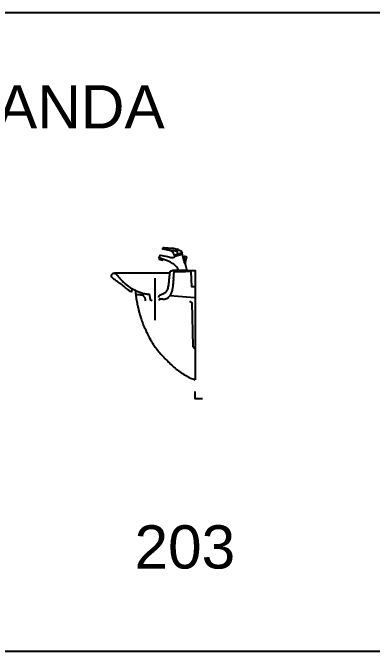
# Model space of a CAD drawing. Header units: inches. Extents: x 242965 to 445791, y 236206 to 423703.
# Drawn here: x 318730 to 321163, y 318983 to 323303 of the extents above; entities that cross this region are included whole.
import ezdxf

# ---------------------------------------------------------------- set-up
doc = ezdxf.new("R2010")
doc.units = ezdxf.units.IN
doc.header["$MEASUREMENT"] = 0
doc.linetypes.add('CENTER2', pattern=[562.5, 375, -62.5, 62.5, -62.5])
doc.layers.add('2', color=181, linetype='Continuous', lineweight=20)
doc.layers.add('HATCH', color=8, linetype='Continuous')
doc.layers.add('wc', color=144, linetype='Continuous')
doc.styles.add('Vni-Helve', font='')
doc.styles.get('Vni-Helve').set_extended_font_data('VNI-Helve')

# ---------------------------------------------------------------- blocks, each defined once
blk = doc.blocks.new('203')
at = {"layer": 'HATCH', "linetype": 'Continuous'}
for points in [[(-152.5413674354349, 868.3955641275243), (9.510187373962253e-05, 868.3955641275243), (9.510187373962253e-05, 129.0713655152358)], [(-170.8498160246018, 850.8806275737006), (-546.1685198652922, 849.1241030418314)], [(-429.5707099645297, 721.2315086052404), (-423.2148208221843, 743.4594240591396), (-404.0544389697097, 733.8750803039875)]]:
    blk.add_lwpolyline(points, dxfattribs=at)
for points, knots in [([(-170.8498160246018, 850.8806275737006), (-170.3704967423182, 852.8960819876811), (-169.1451104214575, 857.0851281744835), (-167.2584107410876, 864.2519478144386), (-159.6371272126707, 866.736400542286), (-154.8418022914339, 867.8576657398953), (-152.5413674354713, 868.3955641275243)], [198.7805798476233, 198.7805798476233, 198.7805798476233, 198.7805798476233, 205.0201259423505, 211.6921928654713, 219.5321527927881, 226.7610553152959, 226.7610553152959, 226.7610553152959, 226.7610553152959]), ([(-429.5707099645297, 721.2315086052404), (-431.3132104561737, 722.1249970163481), (-434.7982114394545, 723.9119738385489), (-441.1078221375501, 726.6639813480579), (-447.0123236565705, 731.8861003565253), (-455.5416114066902, 737.8326173688838), (-464.5897025406666, 745.8232077624707), (-475.1590453410536, 754.5165650267154), (-485.7211280386618, 763.2222752934904), (-496.3725238298866, 772.5705852714018), (-508.5436608115851, 780.6999130810145), (-520.013899757927, 789.1911120764853), (-531.2122737959726, 796.6218741874327), (-542.3047388359337, 803.4211090874451), (-552.2881138161611, 812.7167274587409), (-563.4402464243394, 820.7354775168642), (-565.9755992029823, 831.962775178079), (-563.9146890962365, 839.920002154191), (-559.6303786809513, 845.0110111407121), (-553.8180218938214, 849.6256778750976), (-548.8081980554416, 849.4733609133691), (-546.1685198651467, 849.1241030418023), (-546.1685198650739, 849.1241030418023)], [0, 0, 0, 0, 8.575434564167846, 17.15086912833569, 29.93268151292116, 42.71449389750664, 62.67954795058253, 82.64460200365842, 102.6096560567264, 122.5747101097944, 144.5657964866932, 166.556882863592, 184.9918520224549, 203.4268211813177, 223.1576764069312, 245.0796057117349, 261.0508044237184, 269.9025361656944, 280.1650213159525, 289.7707869745239, 301.0598868286797, 301.0598868290012, 301.0598868290012, 301.0598868290012, 301.0598868290012]), ([(-404.0544389697097, 733.8750803039875), (-403.5714281077962, 726.7340985141345), (-402.7117022696402, 714.3177544383652), (-400.5353301375217, 695.5130843821826), (-398.1822152705572, 677.3596791132586), (-395.2465539656623, 661.6338734215533), (-391.9776809335162, 645.9344308174914), (-389.3559879356835, 628.8168853679381), (-383.7494887653811, 607.4111269751302), (-379.1984257633667, 584.2946827825508), (-370.9248941777987, 560.1089892790333), (-364.5017267914081, 537.3393457949423), (-354.8046112550364, 511.7384093240544), (-346.1356986204628, 490.0827692284074), (-335.0867980006005, 465.3542236429057), (-322.3597747805834, 438.4349052727775), (-308.1286700311248, 408.2035575342888), (-290.6611531392991, 380.1690035515348), (-273.6671479576617, 353.5684666544403), (-251.2014681723304, 325.2309821886593), (-225.3103424440706, 295.2789744253823), (-199.1706466181568, 267.021790924744), (-171.3859725274233, 241.0017596411344), (-143.6271668472473, 213.8425066958007), (-111.5940205960214, 187.4299816670682), (-82.00568863530498, 168.2168961531715), (-55.14432303696958, 152.8230468904512), (-30.94490126201708, 138.4415935225843), (-10.96599710922601, 132.3919276881788), (9.510187373962253e-05, 129.0713655152358)], [2.005214994344406, 2.005214994344406, 2.005214994344406, 2.005214994344406, 33.31408301842529, 56.45137759491575, 84.81757844402263, 113.3847436303432, 126.4134368266979, 154.9806234166667, 189.0707483895292, 223.1609157566442, 257.9158839897148, 300.7495669184727, 326.6200542831892, 377.631097116501, 402.7988251531638, 445.0986436568545, 507.954899905193, 548.7410926971963, 589.5094381551896, 645.9983012873656, 706.7116983087948, 762.7694440098287, 814.2896069765083, 873.2135575894924, 932.6508011913685, 995.6015698589719, 1027.226705733556, 1068.252058163426, 1118.168532694308, 1118.168532694308, 1118.168532694308, 1118.168532694308])]:
    blk.add_open_spline(points, degree=3, knots=knots, dxfattribs=at)
at = {"layer": 'wc'}
for points in [[(-221.70804973958, 1017.487029792581, 0.2294795780100753), (-217.6062161425289, 1013.439456330569), (-217.6062161425434, 1013.439456330569), (-164.1702006968408, 1002.171031562102)], [(-152.6682780896954, 1017.515269544703), (-209.6986443501373, 1021.111575321876), (-209.6986443501955, 1021.111575321891, 0.1989554946442237), (-221.6798137326041, 1017.515269544689), (-221.6798137325823, 1017.515269544703), (-135.6550175666198, 1001.451770406667)], [(-186.0770779656086, 961.9439302866522, 0.02260567426025377), (-156.2734561213147, 954.7939842648047), (-156.2734561205143, 954.7939842645719, 0.178436605953036), (-140.3548841293814, 957.6899257311015), (-140.3548841291195, 957.6899257299956, 0.2910429381740658), (-138.1841697667041, 967.2223997240508), (-138.1841697673226, 967.2223997243855, -0.1514041697001067), (-138.5807805550139, 972.2171888487501), (-138.5807805546283, 972.2171888492012), (-141.9680300611071, 971.3063917170366, 0.2968856072373075), (-164.1702006967898, 1002.171031562088)], [(-116.9643933300249, 984.429256394782, 0.2877621110557604), (-135.6550175666562, 1001.451770406682)], [(-114.8077828412133, 1007.925120805579, -0.06062049514050285), (-96.93753067370562, 1000.419519566436), (-96.93753067391663, 1000.419519566567), (-87.49904211375542, 985.9525516528811), (-89.81091706076404, 985.3309118629404)], [(-111.2904332355174, 868.3955641273351, 0.1440431235788739), (-145.0299062629201, 910.5468306747352), (-145.0299062632184, 910.5468306756666, 0.03636487532150313), (-175.2572699712327, 928.5615713047009)], [(-291.0560387000005, 663.4170656800125), (-297.8014627019875, 665.6902627225354), (-297.8014627019948, 665.69026272255, -0.2714518929670117), (-302.3509034162562, 670.9234077021101), (-309.4036856179446, 708.5082449647307)]]:
    blk.add_lwpolyline(points, format="xyb", dxfattribs=at)
for points in [[(-115.2753132619255, 1008.043547314417), (-152.4187866633947, 1017.452072804357), (-152.6682780896954, 1017.515269544703)], [(-152.4209737926576, 1017.452626809129), (-152.1061654598598, 1018.768038781971), (-145.5326821729323, 1019.225475743398), (-120.5327266493623, 1012.89293068902)], [(-114.9432251514518, 1009.354582280648), (-120.5327266493623, 1012.89293068902)], [(-115.2754670377835, 1008.042940229934), (-114.9432251514518, 1009.354582280648)], [(-114.8077828411697, 1007.925120805579), (-115.2753132619255, 1008.043547314417)], [(-241.1313570661587, 952.6877309337142), (-243.8323366106561, 945.312974052038), (-220.3136439490772, 936.6541510807001), (-217.6131813914908, 944.0728839687363)], [(-86.71220870013349, 976.9435649561929), (-137.7025767597879, 963.2327707238728)], [(-64.89910951309867, 940.1895238838915), (-71.40248406752653, 940.6990339191689), (-73.163266741205, 929.7330924266862), (-88.10415763162746, 981.7937272044364), (-89.90463077276218, 985.3057131936366)], [(-74.44374281242926, 961.4229434111039), (-70.93699293124519, 964.3113518420578), (-60.77805372927833, 963.5154448205576), (-57.75977098949079, 960.1690697182785)], [(-71.40248406752653, 940.6990339191689), (-72.51671545871795, 940.7863289182133), (-74.44374281242926, 961.4229434111039), (-57.75977098949079, 960.1690697182785), (-62.74959497548844, 940.0522869551496)], [(-62.75192366341071, 940.0213015665504), (-64.89910951309867, 940.1895238838915), (-68.02003458473337, 911.8118096304242), (-56.07498313992255, 868.3955641277716)], [(-136.761227253548, 861.3877519598027), (-103.4475442578769, 861.3877519598027), (-103.4475442578769, 868.3955641275243), (-152.5413674354713, 868.3955641275243)], [(-64.87386825762951, 868.3955641275243), (-103.4475442578769, 868.3955641275243)], [(1.753444010981184, 758.0225150273036), (-22.79344071645028, 756.2705694438773), (-26.30013853465061, 861.3877519598027), (-64.87386825762951, 861.3877519598027), (-64.87386825762951, 868.3955641275243), (9.510187373962253e-05, 868.3955641275243)], [(9.510187373962253e-05, 868.3955641275243), (9.510187373962253e-05, 129.0713655152358)], [(-171.828205435595, 850.8760486252431), (-546.1685198652922, 849.1241030418314)], [(-103.4475442578769, 861.3877519598027), (-64.87386825762951, 861.3877519598027)], [(-429.5707099645297, 721.2315086052404), (-423.2148208221843, 743.4594240591396)], [(-1.753253807219153, 682.68855659978), (-170.0748565264876, 696.7041809352231)], [(-38.57358089836634, 659.9131446791143), (-22.79344071645028, 649.4014413445548), (-15.78004508003505, 355.0733004659269), (-1.753253807219153, 341.0576761304692)], [(50, 0), (0, 0), (0, 50)]]:
    blk.add_lwpolyline(points, dxfattribs=at)
at = {"layer": 'wc', "color": 7}
blk.add_lwpolyline([(-175.2572699718366, 928.561571304308), (-217.6127307845163, 944.0741143064661), (-241.1313570662314, 952.6877309330011), (-242.8006213408808, 953.2990932777611), (-242.8006213404879, 953.2990932783869, -0.4281125719187125), (-243.6416896896772, 955.2304524003703), (-243.6416896905575, 955.2304524001956), (-237.425316743982, 970.0037574933958), (-237.4253167440838, 970.0037574935559, -0.3221690273472473), (-235.9757886481893, 970.8908031186293), (-235.9757886490988, 970.8908031176543, -0.05166610043561877), (-186.0770779654558, 961.9439302858227)], format="xyb", dxfattribs=at)
for points in [[(-89.81091706076404, 985.3309118629404), (-138.5807805546283, 972.2171888492012)], [(-68.02003458473337, 911.8118096304242), (-73.163266741205, 929.7330924266862)], [(-152.5413674354349, 868.3955641275243), (9.510187373962253e-05, 868.3955641275243), (9.510187373962253e-05, 129.0713655152358)], [(-170.8498160246018, 850.8806275737006), (-546.1685198652922, 849.1241030418314)], [(-429.5707099645297, 721.2315086052404), (-423.2148208221843, 743.4594240591396), (-404.0544389697097, 733.8750803039875)]]:
    blk.add_lwpolyline(points, dxfattribs=at)
at = {"layer": 'wc', "linetype": 'CENTER2', "ltscale": 100}
blk.add_lwpolyline([(-273.5225496089843, 816.2273502701573), (-273.5225496089843, 532.020580076598)], dxfattribs=at)
at = {"layer": 'wc'}
for points in [[(-247.9500622435517, 685.55233680128), (-243.7156181542523, 693.2002599343396), (-236.7021956564713, 702.3665217716771), (-229.6887731586976, 705.4236451966426), (-219.1686797040529, 710.7198052706954), (-205.1418884312661, 715.9756420209305), (-199.0051672494083, 721.2315086052404), (-192.8684460675504, 726.4873751895502), (-188.4850737947927, 733.4951873572863), (-184.1017015220423, 740.5029995250225), (-181.4716781583847, 754.5186238604656), (-178.8416547947345, 768.5342481959233), (-177.0882790242613, 782.549872531381), (-175.3349032537953, 796.5654968668241), (-173.5815543446952, 817.5889333700179), (-171.828205435595, 838.6123698731972), (-171.828205435595, 844.7442092492129), (-169.1981820719375, 857.0078880012588), (-166.5681587082872, 863.1397273772745), (-159.554763071872, 866.6436185441125), (-152.5413674354713, 868.3955641275243)], [(-136.761227253548, 861.3877519598027), (-140.2679250717556, 860.5117791680968), (-143.5816495374966, 860.9855452618212), (-144.6512973445133, 853.5039670003607), (-145.5279717990561, 847.372127624345), (-146.4046462536135, 835.9844365810422), (-147.2813207081635, 824.5967455377395), (-147.2813207081635, 809.7051484105759), (-147.4944414369529, 797.6468869156524), (-149.9113440718138, 773.7901147802331), (-151.0639306132725, 756.8852289832721), (-154.1234959198264, 738.542488433508), (-156.9247397082218, 727.3633479812706), (-161.3081119809794, 715.9756569379679), (-166.5681587082872, 704.5879658946651), (-173.5815812060609, 694.0762476430682), (-183.2250270674849, 684.4405021831917), (-187.6083993402426, 679.1846355988819), (-199.8818418497758, 673.3238431014324), (-212.1552840676668, 672.1768234311603), (-219.168679704082, 673.0527962228516), (-226.1820753404972, 673.928769014572), (-240.2088666133131, 673.928769014572), (-247.2223159724526, 665.1690112634242)], [(-336.6431640593946, 663.4170656800125), (-336.6431640593946, 669.5489050560282), (-336.6431640593946, 675.6807444320439), (-338.3965129684948, 680.9365960993309), (-343.6565596957953, 690.5723266421846), (-347.1632575140029, 694.9522055177513), (-353.2999786958608, 697.5801388099062), (-367.3267968300424, 701.9600326025102), (-375.2168937823662, 703.7119931029592), (-388.3670106006321, 703.7119931029592), (-401.4694628810903, 703.7119931029592)]]:
    blk.add_spline(points, degree=3, dxfattribs=at)
at = {"layer": 'wc', "color": 7}
for points, knots in [([(-170.8498160246018, 850.8806275737006), (-170.3704967423182, 852.8960819876811), (-169.1451104214575, 857.0851281744835), (-167.2584107410876, 864.2519478144386), (-159.6371272126707, 866.736400542286), (-154.8418022914339, 867.8576657398953), (-152.5413674354713, 868.3955641275243)], [198.7805798476233, 198.7805798476233, 198.7805798476233, 198.7805798476233, 205.0201259423505, 211.6921928654713, 219.5321527927881, 226.7610553152959, 226.7610553152959, 226.7610553152959, 226.7610553152959]), ([(-429.5707099645297, 721.2315086052404), (-431.3132104561737, 722.1249970163481), (-434.7982114394545, 723.9119738385489), (-441.1078221375501, 726.6639813480579), (-447.0123236565705, 731.8861003565253), (-455.5416114066902, 737.8326173688838), (-464.5897025406666, 745.8232077624707), (-475.1590453410536, 754.5165650267154), (-485.7211280386618, 763.2222752934904), (-496.3725238298866, 772.5705852714018), (-508.5436608115851, 780.6999130810145), (-520.013899757927, 789.1911120764853), (-531.2122737959726, 796.6218741874327), (-542.3047388359337, 803.4211090874451), (-552.2881138161611, 812.7167274587409), (-563.4402464243394, 820.7354775168642), (-565.9755992029823, 831.962775178079), (-563.9146890962365, 839.920002154191), (-559.6303786809513, 845.0110111407121), (-553.8180218938214, 849.6256778750976), (-548.8081980554416, 849.4733609133691), (-546.1685198651467, 849.1241030418023), (-546.1685198650739, 849.1241030418023)], [0, 0, 0, 0, 8.575434564167846, 17.15086912833569, 29.93268151292116, 42.71449389750664, 62.67954795058253, 82.64460200365842, 102.6096560567264, 122.5747101097944, 144.5657964866932, 166.556882863592, 184.9918520224549, 203.4268211813177, 223.1576764069312, 245.0796057117349, 261.0508044237184, 269.9025361656944, 280.1650213159525, 289.7707869745239, 301.0598868286797, 301.0598868290012, 301.0598868290012, 301.0598868290012, 301.0598868290012]), ([(-404.0544389697097, 733.8750803039875), (-403.5714281077962, 726.7340985141345), (-402.7117022696402, 714.3177544383652), (-400.5353301375217, 695.5130843821826), (-398.1822152705572, 677.3596791132586), (-395.2465539656623, 661.6338734215533), (-391.9776809335162, 645.9344308174914), (-389.3559879356835, 628.8168853679381), (-383.7494887653811, 607.4111269751302), (-379.1984257633667, 584.2946827825508), (-370.9248941777987, 560.1089892790333), (-364.5017267914081, 537.3393457949423), (-354.8046112550364, 511.7384093240544), (-346.1356986204628, 490.0827692284074), (-335.0867980006005, 465.3542236429057), (-322.3597747805834, 438.4349052727775), (-308.1286700311248, 408.2035575342888), (-290.6611531392991, 380.1690035515348), (-273.6671479576617, 353.5684666544403), (-251.2014681723304, 325.2309821886593), (-225.3103424440706, 295.2789744253823), (-199.1706466181568, 267.021790924744), (-171.3859725274233, 241.0017596411344), (-143.6271668472473, 213.8425066958007), (-111.5940205960214, 187.4299816670682), (-82.00568863530498, 168.2168961531715), (-55.14432303696958, 152.8230468904512), (-30.94490126201708, 138.4415935225843), (-10.96599710922601, 132.3919276881788), (9.510187373962253e-05, 129.0713655152358)], [2.005214994344406, 2.005214994344406, 2.005214994344406, 2.005214994344406, 33.31408301842529, 56.45137759491575, 84.81757844402263, 113.3847436303432, 126.4134368266979, 154.9806234166667, 189.0707483895292, 223.1609157566442, 257.9158839897148, 300.7495669184727, 326.6200542831892, 377.631097116501, 402.7988251531638, 445.0986436568545, 507.954899905193, 548.7410926971963, 589.5094381551896, 645.9983012873656, 706.7116983087948, 762.7694440098287, 814.2896069765083, 873.2135575894924, 932.6508011913685, 995.6015698589719, 1027.226705733556, 1068.252058163426, 1118.168532694308, 1118.168532694308, 1118.168532694308, 1118.168532694308])]:
    blk.add_open_spline(points, degree=3, knots=knots, dxfattribs=at)
at = {"layer": 'wc'}
for points, knots in [([(-429.5707099645297, 721.2315086052404), (-431.3132104561737, 722.1249970163481), (-434.7982114394545, 723.9119738385489), (-441.1078221375501, 726.6639813480579), (-447.0123236565705, 731.8861003565253), (-455.5416114066902, 737.8326173688838), (-464.5897025406666, 745.8232077624707), (-475.1590453410536, 754.5165650267154), (-485.7211280386618, 763.2222752934904), (-496.3725238298866, 772.5705852714018), (-508.5436608115851, 780.6999130810145), (-520.013899757927, 789.1911120764853), (-531.2122737959726, 796.6218741874327), (-542.3047388359337, 803.4211090874451), (-552.2881138161611, 812.7167274587409), (-563.4402464243394, 820.7354775168642), (-565.9755992029823, 831.962775178079), (-563.9146890962365, 839.920002154191), (-559.6303786809513, 845.0110111407121), (-553.8180218938214, 849.6256778750976), (-545.9282561287982, 849.3858001491026), (-538.3091236235414, 847.507065994083), (-532.7920187034106, 841.9454712977022), (-527.7048932499965, 836.4260948938609), (-522.4879923820699, 829.4217653928645), (-518.2670536969745, 824.146936685851), (-509.5810057369526, 815.8229040971783), (-504.3029013934065, 808.5714564073569), (-496.4848719574729, 800.5465841908299), (-490.9882250261871, 794.6184296575957), (-482.3699567622316, 786.0908383934584), (-474.2557804442695, 779.9582490387984), (-465.9402136735443, 773.3191795293533), (-456.7386110921507, 766.796598107685), (-449.7452440518391, 759.8980958698521), (-441.9513119356197, 755.0307598161016), (-431.8670487539421, 747.2260726696259), (-422.7007664276534, 743.3579982069787), (-414.1815948198418, 738.9694252001063), (-405.8180181494754, 734.5757017481665), (-396.6397084115088, 730.6189303002902), (-386.5659725320947, 725.3692265455466), (-373.7245388716619, 721.1941966030572), (-362.1101246351318, 716.4290964583197), (-351.3000195101049, 713.0417164005776), (-341.0130866990221, 711.3124085643212), (-331.5119566104913, 709.3782952873153), (-321.5651247347196, 708.4771378191217), (-314.5127332655902, 708.2419891163154), (-311.8378288344029, 708.2381304326555), (-309.4036856179446, 708.5082449647307)], [0, 0, 0, 0, 8.575434564167846, 17.15086912833569, 29.93268151292116, 42.71449389750664, 62.67954795058253, 82.64460200365842, 102.6096560567264, 122.5747101097944, 144.5657964866932, 166.556882863592, 184.9918520224549, 203.4268211813177, 223.1576764069312, 245.0796057117349, 261.0508044237184, 269.9025361656944, 280.1650213159525, 289.7707869745239, 301.0598868286797, 313.0714866743787, 323.2603959613379, 334.4998468742071, 346.0976617349338, 361.4021655510418, 374.0541139322677, 388.6245963869324, 405.1747454688917, 418.4642106807665, 433.8545614370563, 448.4278842007205, 463.0012069643848, 480.3865548058247, 497.7719026472646, 512.3452563429427, 526.9186100386207, 540.1390105706345, 555.5032621398545, 568.9295221058399, 581.4315581020533, 599.225831320153, 618.5173308047559, 640.3630694127178, 654.172897666469, 667.944306065063, 685.9845663750841, 696.4377785116068, 709.476062049338, 718.7233889741958, 718.7233889741958, 718.7233889741958, 718.7233889741958]), ([(-404.0544389697097, 733.8750803039875), (-403.5714281077962, 726.7340985141345), (-402.7117022696402, 714.3177544383652), (-400.5353301375217, 695.5130843821826), (-398.1822152705572, 677.3596791132586), (-395.2465539656623, 661.6338734215533), (-391.9776809335162, 645.9344308174914), (-389.3559879356835, 628.8168853679381), (-383.7494887653811, 607.4111269751302), (-379.1984257633667, 584.2946827825508), (-370.9248941777987, 560.1089892790333), (-364.5017267914081, 537.3393457949423), (-354.8046112550364, 511.7384093240544), (-346.1356986204628, 490.0827692284074), (-335.0867980006005, 465.3542236429057), (-322.3597747805834, 438.4349052727775), (-308.1286700311248, 408.2035575342888), (-290.6611531392991, 380.1690035515348), (-273.6671479576617, 353.5684666544403), (-251.2014681723304, 325.2309821886593), (-225.3103424440706, 295.2789744253823), (-199.1706466181568, 267.021790924744), (-171.3859725274233, 241.0017596411344), (-143.6271668472473, 213.8425066958007), (-111.5940205960214, 187.4299816670682), (-82.00568863530498, 168.2168961531715), (-55.14432303696958, 152.8230468904512), (-30.94490126201708, 138.4415935225843), (-10.96599710922601, 132.3919276881788), (9.510187373962253e-05, 129.0713655152358)], [2.005214994344406, 2.005214994344406, 2.005214994344406, 2.005214994344406, 33.31408301842529, 56.45137759491575, 84.81757844402263, 113.3847436303432, 126.4134368266979, 154.9806234166667, 189.0707483895292, 223.1609157566442, 257.9158839897148, 300.7495669184727, 326.6200542831892, 377.631097116501, 402.7988251531638, 445.0986436568545, 507.954899905193, 548.7410926971963, 589.5094381551896, 645.9983012873656, 706.7116983087948, 762.7694440098287, 814.2896069765083, 873.2135575894924, 932.6508011913685, 995.6015698589719, 1027.226705733556, 1068.252058163426, 1118.168532694308, 1118.168532694308, 1118.168532694308, 1118.168532694308])]:
    blk.add_open_spline(points, degree=3, knots=knots, dxfattribs=at)

msp = doc.modelspace()

# ---------------------------------------------------------------- linework, layer by layer
at = {"layer": 'wc', "color": 3}
msp.add_lwpolyline([(315433.2803766254, 318983.4171617161), (321283.5430393845, 318983.4171617161), (321283.5430393845, 323302.7680203479), (315433.2803766254, 323302.7680203479)], close=True, dxfattribs=at)

# ---------------------------------------------------------------- block references
at = {"layer": 'wc'}
msp.add_blockref('203', (319963.828392546, 320691.3609652117), dxfattribs=at)

# ---------------------------------------------------------------- texts
at = {"layer": '2', "color": 4, "style": 'Vni-Helve'}
for s, p in [('LAV VERANDA', (316897.2681883011, 322520.4114443202)), ('203', (319553.6496648917, 319542.8317458138))]:
    msp.add_text(s, height=292.5, dxfattribs=at).set_placement(p)

doc.saveas('drawing.dxf')
